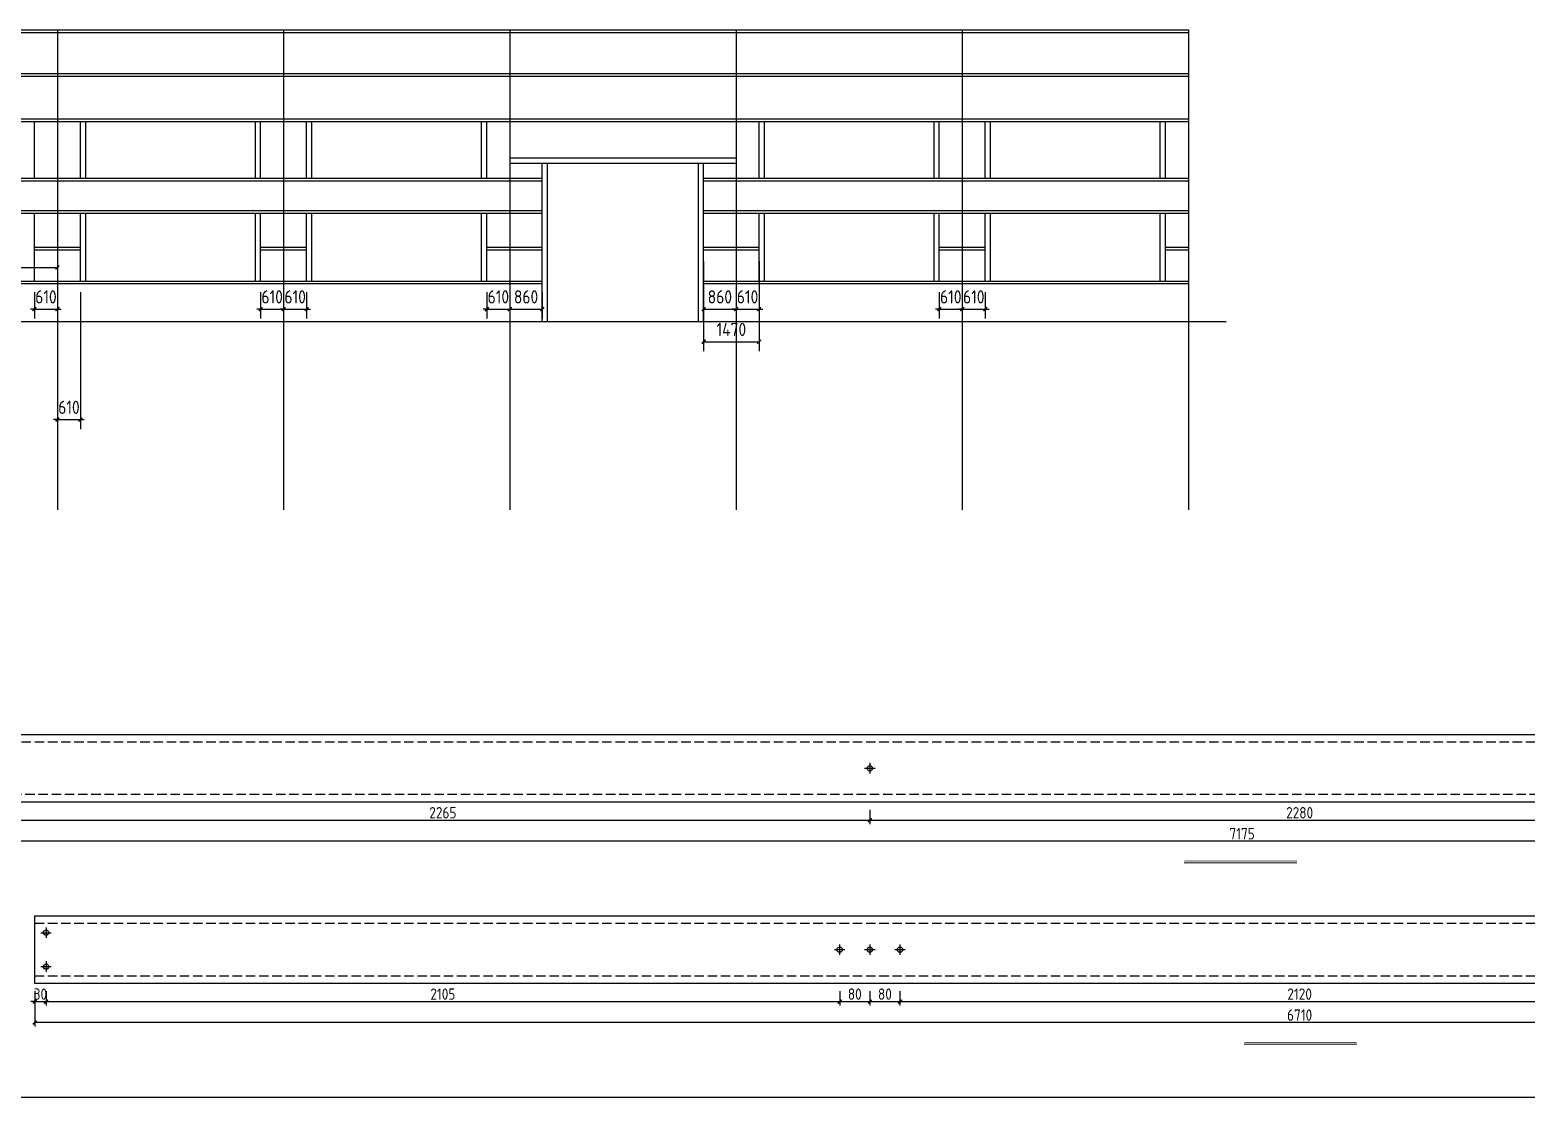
# Model space of a CAD drawing. Extents: x -196983 to 471790, y -783661 to 190401.
# Drawn here: x 218010 to 257694, y -73595 to -45288 of the extents above; entities that cross this region are included whole.
import ezdxf

# ---------------------------------------------------------------- set-up
doc = ezdxf.new("R2010")
doc.units = 0
doc.header["$LTSCALE"] = 1000
doc.header["$MEASUREMENT"] = 0
doc.linetypes.add('DASH', pattern=[0.35, 0.25, -0.1])
for name, color, linetype in [('_TCH_MASK', 7, 'Continuous'), ('AXIS', 3, 'Continuous'), ('DOTE', 1, 'Continuous')]:
    doc.layers.add(name, color=color, linetype=linetype)
doc.styles.get("Standard").update_dxf_attribs({"font": 'gbenor.shx', "bigfont": 'gbcbig.shx'})
doc.dimstyles.get("Standard").update_dxf_attribs({"dimscale": 100, "dimtxt": 3.5, "dimasz": 1, "dimexe": 2.5, "dimexo": 3, "dimgap": 1.5, "dimtad": 1, "dimdec": 0, "dimzin": 0, "dimdsep": 46, "dimtxsty": 'Standard', "dimblk": 'ARCHTICK', "dimcen": 0.09, "dimadec": 0, "dimazin": 0, "dimtfac": 1, "dimtdec": 0, "dimtix": 1, "dimtmove": 2, "dimatfit": 3, "dimfxl": 1, "dimtolj": 1, "dimtzin": 0, "dimarcsym": 0})

# ---------------------------------------------------------------- blocks, each defined once
blk = doc.blocks.new('_ArchTick')
at = {"color": 0, "linetype": 'ByBlock', "const_width": 0.4}
blk.add_lwpolyline([(-0.5, -0.5), (0.5, 0.5)], dxfattribs=at)
blk = doc.blocks.new('*D917')
at = {"layer": '_TCH_MASK', "color": 0, "lineweight": -2}
for p, q in [((217638, -65973), (217638, -66352)), ((217638, -66252), (240288, -66252)), ((240288, -65973), (240288, -66352))]:
    blk.add_line(p, q, dxfattribs=at)
at = {"layer": 'Defpoints', "color": 0}
for p in [(217638, -65773), (240288, -65773), (240288, -66252)]:
    blk.add_point(p, dxfattribs=at)
at = {"layer": '_TCH_MASK', "color": 0, "lineweight": -2, "xscale": 100, "yscale": 100, "zscale": 100, "rotation": 180}
blk.add_blockref('_ArchTick', (217638, -66252), dxfattribs=at)
at = {"layer": '_TCH_MASK', "color": 0, "lineweight": -2, "xscale": 100, "yscale": 100, "zscale": 100}
blk.add_blockref('_ArchTick', (240288, -66252), dxfattribs=at)
at = {"layer": '_TCH_MASK', "color": 0, "lineweight": 15, "insert": (228963, -66052), "char_height": 300, "attachment_point": 5}
blk.add_mtext('\\A1;2265', dxfattribs=at)
blk = doc.blocks.new('*D918')
at = {"layer": '_TCH_MASK', "color": 0, "lineweight": -2}
for p, q in [((240288, -65973), (240288, -66352)), ((240288, -66252), (263088, -66252)), ((263088, -65973), (263088, -66352))]:
    blk.add_line(p, q, dxfattribs=at)
at = {"layer": 'Defpoints', "color": 0}
for p in [(240288, -65773), (263088, -65773), (263088, -66252)]:
    blk.add_point(p, dxfattribs=at)
at = {"layer": '_TCH_MASK', "color": 0, "lineweight": -2, "xscale": 100, "yscale": 100, "zscale": 100, "rotation": 180}
blk.add_blockref('_ArchTick', (240288, -66252), dxfattribs=at)
at = {"layer": '_TCH_MASK', "color": 0, "lineweight": -2, "xscale": 100, "yscale": 100, "zscale": 100}
blk.add_blockref('_ArchTick', (263088, -66252), dxfattribs=at)
at = {"layer": '_TCH_MASK', "color": 0, "lineweight": 15, "insert": (251688, -66052), "char_height": 300, "attachment_point": 5}
blk.add_mtext('\\A1;2280', dxfattribs=at)
blk = doc.blocks.new('*D921')
at = {"layer": '_TCH_MASK', "color": 0, "lineweight": -2}
for p, q in [((214288, -65973), (214288, -66909)), ((286038, -65973), (286038, -66909)), ((286038, -66809), (214288, -66809))]:
    blk.add_line(p, q, dxfattribs=at)
at = {"layer": 'Defpoints', "color": 0}
for p in [(214288, -65773), (286038, -65773), (214288, -66809)]:
    blk.add_point(p, dxfattribs=at)
at = {"layer": '_TCH_MASK', "color": 0, "lineweight": -2, "xscale": 100, "yscale": 100, "zscale": 100, "rotation": 180}
blk.add_blockref('_ArchTick', (214288, -66809), dxfattribs=at)
at = {"layer": '_TCH_MASK', "color": 0, "lineweight": -2, "xscale": 100, "yscale": 100, "zscale": 100}
blk.add_blockref('_ArchTick', (286038, -66809), dxfattribs=at)
at = {"layer": '_TCH_MASK', "color": 0, "lineweight": 15, "insert": (250163, -66609), "char_height": 300, "attachment_point": 5}
blk.add_mtext('\\A1;7175', dxfattribs=at)
blk = doc.blocks.new('*D927')
at = {"layer": '_TCH_MASK', "color": 0, "lineweight": -2}
for p, q in [((218138, -70784), (218138, -71163)), ((218438, -70784), (218438, -71163)), ((218138, -71063), (218038, -71063)), ((218138, -71063), (218438, -71063)), ((218438, -71063), (218538, -71063))]:
    blk.add_line(p, q, dxfattribs=at)
at = {"layer": 'Defpoints', "color": 0}
for p in [(218138, -70584), (218438, -70584), (218438, -71063)]:
    blk.add_point(p, dxfattribs=at)
at = {"layer": '_TCH_MASK', "color": 0, "lineweight": -2, "xscale": 100, "yscale": 100, "zscale": 100}
blk.add_blockref('_ArchTick', (218138, -71063), dxfattribs=at)
at = {"layer": '_TCH_MASK', "color": 0, "lineweight": -2, "xscale": 100, "yscale": 100, "zscale": 100, "rotation": 180}
blk.add_blockref('_ArchTick', (218438, -71063), dxfattribs=at)
at = {"layer": '_TCH_MASK', "color": 0, "lineweight": 15, "insert": (218288, -70863), "char_height": 300, "attachment_point": 5}
blk.add_mtext('\\A1;30', dxfattribs=at)
blk = doc.blocks.new('*D928')
at = {"layer": '_TCH_MASK', "color": 0, "lineweight": -2}
for p, q in [((218438, -70784), (218438, -71163)), ((239488, -70784), (239488, -71163)), ((218438, -71063), (239488, -71063))]:
    blk.add_line(p, q, dxfattribs=at)
at = {"layer": 'Defpoints', "color": 0}
for p in [(218438, -70584), (239488, -70584), (239488, -71063)]:
    blk.add_point(p, dxfattribs=at)
at = {"layer": '_TCH_MASK', "color": 0, "lineweight": -2, "xscale": 100, "yscale": 100, "zscale": 100, "rotation": 180}
blk.add_blockref('_ArchTick', (218438, -71063), dxfattribs=at)
at = {"layer": '_TCH_MASK', "color": 0, "lineweight": -2, "xscale": 100, "yscale": 100, "zscale": 100}
blk.add_blockref('_ArchTick', (239488, -71063), dxfattribs=at)
at = {"layer": '_TCH_MASK', "color": 0, "lineweight": 15, "insert": (228963, -70863), "char_height": 300, "attachment_point": 5}
blk.add_mtext('\\A1;2105', dxfattribs=at)
blk = doc.blocks.new('*D929')
at = {"layer": '_TCH_MASK', "color": 0, "lineweight": -2}
for p, q in [((241088, -70784), (241088, -71163)), ((262288, -70784), (262288, -71163)), ((241088, -71063), (262288, -71063))]:
    blk.add_line(p, q, dxfattribs=at)
at = {"layer": 'Defpoints', "color": 0}
for p in [(241088, -70584), (262288, -70584), (262288, -71063)]:
    blk.add_point(p, dxfattribs=at)
at = {"layer": '_TCH_MASK', "color": 0, "lineweight": -2, "xscale": 100, "yscale": 100, "zscale": 100, "rotation": 180}
blk.add_blockref('_ArchTick', (241088, -71063), dxfattribs=at)
at = {"layer": '_TCH_MASK', "color": 0, "lineweight": -2, "xscale": 100, "yscale": 100, "zscale": 100}
blk.add_blockref('_ArchTick', (262288, -71063), dxfattribs=at)
at = {"layer": '_TCH_MASK', "color": 0, "lineweight": 15, "insert": (251688, -70863), "char_height": 300, "attachment_point": 5}
blk.add_mtext('\\A1;2120', dxfattribs=at)
blk = doc.blocks.new('*D933')
at = {"layer": '_TCH_MASK', "color": 0, "lineweight": -2}
for p, q in [((218138, -70784), (218138, -71720)), ((285238, -70784), (285238, -71720)), ((285238, -71620), (218138, -71620))]:
    blk.add_line(p, q, dxfattribs=at)
at = {"layer": 'Defpoints', "color": 0}
for p in [(218138, -70584), (285238, -70584), (218138, -71620)]:
    blk.add_point(p, dxfattribs=at)
at = {"layer": '_TCH_MASK', "color": 0, "lineweight": -2, "xscale": 100, "yscale": 100, "zscale": 100, "rotation": 180}
blk.add_blockref('_ArchTick', (218138, -71620), dxfattribs=at)
at = {"layer": '_TCH_MASK', "color": 0, "lineweight": -2, "xscale": 100, "yscale": 100, "zscale": 100}
blk.add_blockref('_ArchTick', (285238, -71620), dxfattribs=at)
at = {"layer": '_TCH_MASK', "color": 0, "lineweight": 15, "insert": (251688, -71420), "char_height": 300, "attachment_point": 5}
blk.add_mtext('\\A1;6710', dxfattribs=at)
blk = doc.blocks.new('*D940')
at = {"layer": '_TCH_MASK', "color": 0, "lineweight": -2}
for p, q in [((239488, -70784), (239488, -71163)), ((240288, -70784), (240288, -71163)), ((239488, -71063), (240288, -71063))]:
    blk.add_line(p, q, dxfattribs=at)
at = {"layer": 'Defpoints', "color": 0}
for p in [(239488, -70584), (240288, -70584), (240288, -71063)]:
    blk.add_point(p, dxfattribs=at)
at = {"layer": '_TCH_MASK', "color": 0, "lineweight": -2, "xscale": 100, "yscale": 100, "zscale": 100, "rotation": 180}
blk.add_blockref('_ArchTick', (239488, -71063), dxfattribs=at)
at = {"layer": '_TCH_MASK', "color": 0, "lineweight": -2, "xscale": 100, "yscale": 100, "zscale": 100}
blk.add_blockref('_ArchTick', (240288, -71063), dxfattribs=at)
at = {"layer": '_TCH_MASK', "color": 0, "lineweight": 15, "insert": (239888, -70863), "char_height": 300, "attachment_point": 5}
blk.add_mtext('\\A1;80', dxfattribs=at)
blk = doc.blocks.new('*D941')
at = {"layer": '_TCH_MASK', "color": 0, "lineweight": -2}
for p, q in [((240288, -70784), (240288, -71163)), ((241088, -70784), (241088, -71163)), ((240288, -71063), (241088, -71063))]:
    blk.add_line(p, q, dxfattribs=at)
at = {"layer": 'Defpoints', "color": 0}
for p in [(240288, -70584), (241088, -70584), (241088, -71063)]:
    blk.add_point(p, dxfattribs=at)
at = {"layer": '_TCH_MASK', "color": 0, "lineweight": -2, "xscale": 100, "yscale": 100, "zscale": 100, "rotation": 180}
blk.add_blockref('_ArchTick', (240288, -71063), dxfattribs=at)
at = {"layer": '_TCH_MASK', "color": 0, "lineweight": -2, "xscale": 100, "yscale": 100, "zscale": 100}
blk.add_blockref('_ArchTick', (241088, -71063), dxfattribs=at)
at = {"layer": '_TCH_MASK', "color": 0, "lineweight": 15, "insert": (240688, -70863), "char_height": 300, "attachment_point": 5}
blk.add_mtext('\\A1;80', dxfattribs=at)
blk = doc.blocks.new('*D1177')
at = {"layer": 'AXIS', "color": 0, "lineweight": -2}
for p, q in [((213350, -51588), (218740, -51588)), ((218740, -51288), (218740, -51338)), ((213350, -51888), (213350, -51838))]:
    blk.add_line(p, q, dxfattribs=at)
at = {"layer": 'Defpoints', "color": 0}
for p in [(213350, -51588), (218740, -51588), (218740, -51588)]:
    blk.add_point(p, dxfattribs=at)
at = {"layer": 'AXIS', "color": 0, "lineweight": -2, "xscale": 100, "yscale": 100, "zscale": 100, "rotation": 180}
blk.add_blockref('_ArchTick', (213350, -51588), dxfattribs=at)
at = {"layer": 'AXIS', "color": 0, "lineweight": -2, "xscale": 100, "yscale": 100, "zscale": 100}
blk.add_blockref('_ArchTick', (218740, -51588), dxfattribs=at)
at = {"layer": 'AXIS', "color": 0, "insert": (216045, -51263), "char_height": 350, "attachment_point": 5}
blk.add_mtext('\\A1;5390', dxfattribs=at)
blk = doc.blocks.new('*D1180')
at = {"layer": 'AXIS', "color": 0, "lineweight": -2}
for p, q in [((218130, -52248), (218130, -52944)), ((218740, -52248), (218740, -52944)), ((218130, -52694), (218030, -52694)), ((218130, -52694), (218740, -52694)), ((218740, -52694), (218840, -52694))]:
    blk.add_line(p, q, dxfattribs=at)
at = {"layer": 'Defpoints', "color": 0}
for p in [(218130, -51948), (218740, -51948), (218740, -52694)]:
    blk.add_point(p, dxfattribs=at)
at = {"layer": 'AXIS', "color": 0, "lineweight": -2, "xscale": 100, "yscale": 100, "zscale": 100}
blk.add_blockref('_ArchTick', (218130, -52694), dxfattribs=at)
at = {"layer": 'AXIS', "color": 0, "lineweight": -2, "xscale": 100, "yscale": 100, "zscale": 100, "rotation": 180}
blk.add_blockref('_ArchTick', (218740, -52694), dxfattribs=at)
at = {"layer": 'AXIS', "color": 0, "insert": (218435, -52369), "char_height": 350, "attachment_point": 5}
blk.add_mtext('\\A1;610', dxfattribs=at)
blk = doc.blocks.new('*D1181')
at = {"layer": 'AXIS', "color": 0, "lineweight": -2}
for p, q in [((219350, -52248), (219350, -55875)), ((218740, -55180), (218740, -55875)), ((218740, -55625), (218640, -55625)), ((218740, -55625), (219350, -55625)), ((219350, -55625), (219450, -55625))]:
    blk.add_line(p, q, dxfattribs=at)
at = {"layer": 'Defpoints', "color": 0}
for p in [(219350, -51948), (218740, -54880), (219350, -55625)]:
    blk.add_point(p, dxfattribs=at)
at = {"layer": 'AXIS', "color": 0, "lineweight": -2, "xscale": 100, "yscale": 100, "zscale": 100}
blk.add_blockref('_ArchTick', (218740, -55625), dxfattribs=at)
at = {"layer": 'AXIS', "color": 0, "lineweight": -2, "xscale": 100, "yscale": 100, "zscale": 100, "rotation": 180}
blk.add_blockref('_ArchTick', (219350, -55625), dxfattribs=at)
at = {"layer": 'AXIS', "color": 0, "insert": (219045, -55300), "char_height": 350, "attachment_point": 5}
blk.add_mtext('\\A1;610', dxfattribs=at)
blk = doc.blocks.new('*D1182')
at = {"layer": 'AXIS', "color": 0, "lineweight": -2}
for p, q in [((224130, -52248), (224130, -52944)), ((224740, -52248), (224740, -52944)), ((224130, -52694), (224030, -52694)), ((224130, -52694), (224740, -52694)), ((224740, -52694), (224840, -52694))]:
    blk.add_line(p, q, dxfattribs=at)
at = {"layer": 'Defpoints', "color": 0}
for p in [(224130, -51948), (224740, -51948), (224740, -52694)]:
    blk.add_point(p, dxfattribs=at)
at = {"layer": 'AXIS', "color": 0, "lineweight": -2, "xscale": 100, "yscale": 100, "zscale": 100}
blk.add_blockref('_ArchTick', (224130, -52694), dxfattribs=at)
at = {"layer": 'AXIS', "color": 0, "lineweight": -2, "xscale": 100, "yscale": 100, "zscale": 100, "rotation": 180}
blk.add_blockref('_ArchTick', (224740, -52694), dxfattribs=at)
at = {"layer": 'AXIS', "color": 0, "insert": (224435, -52369), "char_height": 350, "attachment_point": 5}
blk.add_mtext('\\A1;610', dxfattribs=at)
blk = doc.blocks.new('*D1183')
at = {"layer": 'AXIS', "color": 0, "lineweight": -2}
for p, q in [((224740, -52248), (224740, -52944)), ((225350, -52248), (225350, -52944)), ((224740, -52694), (224640, -52694)), ((224740, -52694), (225350, -52694)), ((225350, -52694), (225450, -52694))]:
    blk.add_line(p, q, dxfattribs=at)
at = {"layer": 'Defpoints', "color": 0}
for p in [(224740, -51948), (225350, -51948), (225350, -52694)]:
    blk.add_point(p, dxfattribs=at)
at = {"layer": 'AXIS', "color": 0, "lineweight": -2, "xscale": 100, "yscale": 100, "zscale": 100}
blk.add_blockref('_ArchTick', (224740, -52694), dxfattribs=at)
at = {"layer": 'AXIS', "color": 0, "lineweight": -2, "xscale": 100, "yscale": 100, "zscale": 100, "rotation": 180}
blk.add_blockref('_ArchTick', (225350, -52694), dxfattribs=at)
at = {"layer": 'AXIS', "color": 0, "insert": (225045, -52369), "char_height": 350, "attachment_point": 5}
blk.add_mtext('\\A1;610', dxfattribs=at)
blk = doc.blocks.new('*D1184')
at = {"layer": 'AXIS', "color": 0, "lineweight": -2}
for p, q in [((230130, -52248), (230130, -52944)), ((230740, -52248), (230740, -52944)), ((230130, -52694), (230030, -52694)), ((230130, -52694), (230740, -52694)), ((230740, -52694), (230840, -52694))]:
    blk.add_line(p, q, dxfattribs=at)
at = {"layer": 'Defpoints', "color": 0}
for p in [(230130, -51948), (230740, -51948), (230740, -52694)]:
    blk.add_point(p, dxfattribs=at)
at = {"layer": 'AXIS', "color": 0, "lineweight": -2, "xscale": 100, "yscale": 100, "zscale": 100}
blk.add_blockref('_ArchTick', (230130, -52694), dxfattribs=at)
at = {"layer": 'AXIS', "color": 0, "lineweight": -2, "xscale": 100, "yscale": 100, "zscale": 100, "rotation": 180}
blk.add_blockref('_ArchTick', (230740, -52694), dxfattribs=at)
at = {"layer": 'AXIS', "color": 0, "insert": (230435, -52369), "char_height": 350, "attachment_point": 5}
blk.add_mtext('\\A1;610', dxfattribs=at)
blk = doc.blocks.new('*D1185')
at = {"layer": 'AXIS', "color": 0, "lineweight": -2}
for p, q in [((230740, -52248), (230740, -52944)), ((231600, -52248), (231600, -52944)), ((230740, -52694), (231600, -52694))]:
    blk.add_line(p, q, dxfattribs=at)
at = {"layer": 'Defpoints', "color": 0}
for p in [(230740, -51948), (231600, -51948), (231600, -52694)]:
    blk.add_point(p, dxfattribs=at)
at = {"layer": 'AXIS', "color": 0, "lineweight": -2, "xscale": 100, "yscale": 100, "zscale": 100, "rotation": 180}
blk.add_blockref('_ArchTick', (230740, -52694), dxfattribs=at)
at = {"layer": 'AXIS', "color": 0, "lineweight": -2, "xscale": 100, "yscale": 100, "zscale": 100}
blk.add_blockref('_ArchTick', (231600, -52694), dxfattribs=at)
at = {"layer": 'AXIS', "color": 0, "insert": (231170, -52369), "char_height": 350, "attachment_point": 5}
blk.add_mtext('\\A1;860', dxfattribs=at)
blk = doc.blocks.new('*D1186')
at = {"layer": 'AXIS', "color": 0, "lineweight": -2}
for p, q in [((235880, -52248), (235880, -52944)), ((236740, -52248), (236740, -52944)), ((235880, -52694), (236740, -52694))]:
    blk.add_line(p, q, dxfattribs=at)
at = {"layer": 'Defpoints', "color": 0}
for p in [(235880, -51948), (236740, -51948), (236740, -52694)]:
    blk.add_point(p, dxfattribs=at)
at = {"layer": 'AXIS', "color": 0, "lineweight": -2, "xscale": 100, "yscale": 100, "zscale": 100, "rotation": 180}
blk.add_blockref('_ArchTick', (235880, -52694), dxfattribs=at)
at = {"layer": 'AXIS', "color": 0, "lineweight": -2, "xscale": 100, "yscale": 100, "zscale": 100}
blk.add_blockref('_ArchTick', (236740, -52694), dxfattribs=at)
at = {"layer": 'AXIS', "color": 0, "insert": (236310, -52369), "char_height": 350, "attachment_point": 5}
blk.add_mtext('\\A1;860', dxfattribs=at)
blk = doc.blocks.new('*D1187')
at = {"layer": 'AXIS', "color": 0, "lineweight": -2}
for p, q in [((236740, -52248), (236740, -52944)), ((237350, -52248), (237350, -52944)), ((236740, -52694), (236640, -52694)), ((236740, -52694), (237350, -52694)), ((237350, -52694), (237450, -52694))]:
    blk.add_line(p, q, dxfattribs=at)
at = {"layer": 'Defpoints', "color": 0}
for p in [(236740, -51948), (237350, -51948), (237350, -52694)]:
    blk.add_point(p, dxfattribs=at)
at = {"layer": 'AXIS', "color": 0, "lineweight": -2, "xscale": 100, "yscale": 100, "zscale": 100}
blk.add_blockref('_ArchTick', (236740, -52694), dxfattribs=at)
at = {"layer": 'AXIS', "color": 0, "lineweight": -2, "xscale": 100, "yscale": 100, "zscale": 100, "rotation": 180}
blk.add_blockref('_ArchTick', (237350, -52694), dxfattribs=at)
at = {"layer": 'AXIS', "color": 0, "insert": (237045, -52369), "char_height": 350, "attachment_point": 5}
blk.add_mtext('\\A1;610', dxfattribs=at)
blk = doc.blocks.new('*D1188')
at = {"layer": 'AXIS', "color": 0, "lineweight": -2}
for p, q in [((242130, -52248), (242130, -52944)), ((242740, -52248), (242740, -52944)), ((242130, -52694), (242030, -52694)), ((242130, -52694), (242740, -52694)), ((242740, -52694), (242840, -52694))]:
    blk.add_line(p, q, dxfattribs=at)
at = {"layer": 'Defpoints', "color": 0}
for p in [(242130, -51948), (242740, -51948), (242740, -52694)]:
    blk.add_point(p, dxfattribs=at)
at = {"layer": 'AXIS', "color": 0, "lineweight": -2, "xscale": 100, "yscale": 100, "zscale": 100}
blk.add_blockref('_ArchTick', (242130, -52694), dxfattribs=at)
at = {"layer": 'AXIS', "color": 0, "lineweight": -2, "xscale": 100, "yscale": 100, "zscale": 100, "rotation": 180}
blk.add_blockref('_ArchTick', (242740, -52694), dxfattribs=at)
at = {"layer": 'AXIS', "color": 0, "insert": (242435, -52369), "char_height": 350, "attachment_point": 5}
blk.add_mtext('\\A1;610', dxfattribs=at)
blk = doc.blocks.new('*D1189')
at = {"layer": 'AXIS', "color": 0, "lineweight": -2}
for p, q in [((242740, -52248), (242740, -52944)), ((243350, -52248), (243350, -52944)), ((242740, -52694), (242640, -52694)), ((242740, -52694), (243350, -52694)), ((243350, -52694), (243450, -52694))]:
    blk.add_line(p, q, dxfattribs=at)
at = {"layer": 'Defpoints', "color": 0}
for p in [(242740, -51948), (243350, -51948), (243350, -52694)]:
    blk.add_point(p, dxfattribs=at)
at = {"layer": 'AXIS', "color": 0, "lineweight": -2, "xscale": 100, "yscale": 100, "zscale": 100}
blk.add_blockref('_ArchTick', (242740, -52694), dxfattribs=at)
at = {"layer": 'AXIS', "color": 0, "lineweight": -2, "xscale": 100, "yscale": 100, "zscale": 100, "rotation": 180}
blk.add_blockref('_ArchTick', (243350, -52694), dxfattribs=at)
at = {"layer": 'AXIS', "color": 0, "insert": (243045, -52369), "char_height": 350, "attachment_point": 5}
blk.add_mtext('\\A1;610', dxfattribs=at)
blk = doc.blocks.new('*D1208')
at = {"layer": 'AXIS', "color": 0, "lineweight": -2}
for p, q in [((235880, -51418), (235880, -53808)), ((237350, -51418), (237350, -53808)), ((235880, -53558), (237350, -53558))]:
    blk.add_line(p, q, dxfattribs=at)
at = {"layer": 'Defpoints', "color": 0}
for p in [(235880, -51118), (237350, -51118), (237350, -53558)]:
    blk.add_point(p, dxfattribs=at)
at = {"layer": 'AXIS', "color": 0, "lineweight": -2, "xscale": 100, "yscale": 100, "zscale": 100, "rotation": 180}
blk.add_blockref('_ArchTick', (235880, -53558), dxfattribs=at)
at = {"layer": 'AXIS', "color": 0, "lineweight": -2, "xscale": 100, "yscale": 100, "zscale": 100}
blk.add_blockref('_ArchTick', (237350, -53558), dxfattribs=at)
at = {"layer": 'AXIS', "color": 0, "insert": (236615, -53233), "char_height": 350, "attachment_point": 5}
blk.add_mtext('\\A1;1470', dxfattribs=at)

msp = doc.modelspace()

# ---------------------------------------------------------------- linework, layer by layer
at = {"color": 3}
for p, q in [((214287.8, -63973.2), (286037.8, -63973.2)), ((286037.8, -65773.2), (214287.8, -65773.2)), ((218137.8, -68784), (285237.8, -68784)), ((218137.8, -70584), (218137.8, -68784)), ((285237.8, -70584), (218137.8, -70584)), ((216137.8, -73594.8), (286037.8, -73594.8))]:
    msp.add_line(p, q, dxfattribs=at)
at = {"color": 3, "linetype": 'DASH'}
for p, q in [((214287.8, -64173.2), (286037.8, -64173.2)), ((286037.8, -65573.2), (214287.8, -65573.2)), ((218137.8, -68984), (285237.8, -68984)), ((285237.8, -70384), (218137.8, -70384))]:
    msp.add_line(p, q, dxfattribs=at)
at = {"color": 1}
for p, q in [((240147.8, -64873.2), (240427.8, -64873.2)), ((240287.8, -64733.2), (240287.8, -65013.2)), ((218297.8, -69234), (218577.8, -69234)), ((218437.8, -69094), (218437.8, -69374)), ((239347.8, -69684), (239627.8, -69684)), ((239487.8, -69544), (239487.8, -69824)), ((240147.8, -69684), (240427.8, -69684)), ((240287.8, -69544), (240287.8, -69824)), ((240947.8, -69684), (241227.8, -69684)), ((241087.8, -69544), (241087.8, -69824)), ((218297.8, -70134), (218577.8, -70134)), ((218437.8, -69994), (218437.8, -70274))]:
    msp.add_line(p, q, dxfattribs=at)
for centre in [(240287.8, -64873.2), (218437.8, -69234), (239487.8, -69684), (240287.8, -69684), (241087.8, -69684), (218437.8, -70134)]:
    msp.add_circle(centre, 70, dxfattribs=at)
at = {"layer": '_TCH_MASK', "lineweight": 15}
for p, q in [((251616.1, -67380), (248628.9, -67380)), ((253204.2, -72190.8), (250217, -72190.8))]:
    msp.add_line(p, q, dxfattribs=at)
at = {"layer": '_TCH_MASK', "lineweight": 15, "const_width": 20}
for points in [[(248628.9, -67334.7), (251616.1, -67334.7)], [(250217, -72145.5), (253204.2, -72145.5)]]:
    msp.add_lwpolyline(points, dxfattribs=at)
at = {"layer": 'AXIS', "color": 0}
for p, q in [((212740.4, -45288.4), (248740.4, -45288.4)), ((212740.4, -45358.4), (248740.4, -45358.4)), ((212740.4, -46448.4), (248740.4, -46448.4)), ((212740.4, -46518.4), (248740.4, -46518.4)), ((212740.4, -47648.4), (248740.4, -47648.4)), ((212740.4, -47718.4), (248740.4, -47718.4)), ((218130.4, -49218.4), (218130.4, -47718.4)), ((219350.4, -49218.4), (219350.4, -47718.4)), ((219490.4, -49218.4), (219490.4, -47718.4)), ((223990.4, -49218.4), (223990.4, -47718.4)), ((224130.4, -49218.4), (224130.4, -47718.4)), ((225350.4, -49218.4), (225350.4, -47718.4)), ((225490.4, -49218.4), (225490.4, -47718.4)), ((229990.4, -49218.4), (229990.4, -47718.4)), ((230130.4, -49218.4), (230130.4, -47718.4)), ((237350.4, -49218.4), (237350.4, -47718.4)), ((237490.4, -49218.4), (237490.4, -47718.4)), ((241990.4, -49218.4), (241990.4, -47718.4)), ((242130.4, -49218.4), (242130.4, -47718.4)), ((243350.4, -49218.4), (243350.4, -47718.4)), ((243490.4, -49218.4), (243490.4, -47718.4)), ((247990.4, -49218.4), (247990.4, -47718.4)), ((248130.4, -49218.4), (248130.4, -47718.4)), ((230740.4, -48678.4), (236740.4, -48678.4)), ((230740.4, -48818.4), (236740.4, -48818.4)), ((231600.4, -53018.4), (231600.4, -48818.4)), ((231740.4, -53018.4), (231740.4, -48818.4)), ((235740.4, -53018.4), (235740.4, -48818.4)), ((235880.4, -53018.4), (235880.4, -48818.4)), ((212740.4, -49218.4), (231600.4, -49218.4)), ((212740.4, -49288.4), (231600.4, -49288.4)), ((235880.4, -49218.4), (248740.4, -49218.4)), ((235880.4, -49288.4), (248740.4, -49288.4)), ((212740.4, -50078.4), (231600.4, -50078.4)), ((212740.4, -50148.4), (231600.4, -50148.4)), ((218130.4, -51948.4), (218130.4, -50148.4)), ((219350.4, -51948.4), (219350.4, -50148.4)), ((219490.4, -51948.4), (219490.4, -50148.4)), ((223990.4, -51948.4), (223990.4, -50148.4)), ((224130.4, -51948.4), (224130.4, -50148.4)), ((225350.4, -51948.4), (225350.4, -50148.4)), ((225490.4, -51948.4), (225490.4, -50148.4)), ((229990.4, -51948.4), (229990.4, -50148.4)), ((230130.4, -51948.4), (230130.4, -50148.4)), ((235880.4, -50078.4), (248740.4, -50078.4)), ((235880.4, -50148.4), (248740.4, -50148.4)), ((237350.4, -51948.4), (237350.4, -50148.4)), ((237490.4, -51948.4), (237490.4, -50148.4)), ((241990.4, -51948.4), (241990.4, -50148.4)), ((242130.4, -51948.4), (242130.4, -50148.4)), ((243350.4, -51948.4), (243350.4, -50148.4)), ((243490.4, -51948.4), (243490.4, -50148.4)), ((247990.4, -51948.4), (247990.4, -50148.4)), ((248130.4, -51948.4), (248130.4, -50148.4)), ((218130.4, -51048.4), (219350.4, -51048.4)), ((218130.4, -51118.4), (219350.4, -51118.4)), ((224130.4, -51048.4), (225350.4, -51048.4)), ((224130.4, -51118.4), (225350.4, -51118.4)), ((230130.4, -51048.4), (231600.4, -51048.4)), ((230130.4, -51118.4), (231600.4, -51118.4)), ((235880.4, -51048.4), (237350.4, -51048.4)), ((235880.4, -51118.4), (237350.4, -51118.4)), ((242130.4, -51048.4), (243350.4, -51048.4)), ((242130.4, -51118.4), (243350.4, -51118.4)), ((248130.4, -51048.4), (248740.4, -51048.4)), ((248130.4, -51118.4), (248740.4, -51118.4)), ((212740.4, -51948.4), (231600.4, -51948.4)), ((235880.4, -51948.4), (248740.4, -51948.4)), ((212740.4, -52018.4), (231600.4, -52018.4)), ((235880.4, -52018.4), (248740.4, -52018.4)), ((211740.4, -53018.4), (249740.4, -53018.4))]:
    msp.add_line(p, q, dxfattribs=at)
at = {"layer": 'AXIS', "color": 3}
for p, q in [((218740.4, -54018.4), (218740.4, -58018.4)), ((224740.4, -54018.4), (224740.4, -58018.4)), ((230740.4, -54018.4), (230740.4, -58018.4)), ((236740.4, -54018.4), (236740.4, -58018.4)), ((242740.4, -54018.4), (242740.4, -58018.4)), ((248740.4, -54018.4), (248740.4, -58018.4))]:
    msp.add_line(p, q, dxfattribs=at)
at = {"layer": 'DOTE', "color": 3}
for p, q in [((218740.4, -45288.4), (218740.4, -54018.4)), ((224740.4, -45288.4), (224740.4, -54018.4)), ((230740.4, -45288.4), (230740.4, -54018.4)), ((236740.4, -45288.4), (236740.4, -54018.4)), ((242740.4, -45288.4), (242740.4, -54018.4)), ((248740.4, -45288.4), (248740.4, -54018.4))]:
    msp.add_line(p, q, dxfattribs=at)

# ---------------------------------------------------------------- dimensions: what is measured, and where the dimension line sits
at = {"layer": '_TCH_MASK', "lineweight": 15}
for base, p1, p2, picture, middle in [((214287.8, -66809.2), (286037.8, -65773.2), (214287.8, -65773.2), '*D921', (250162.8, -66609.2)), ((240287.8, -66252.1), (217637.8, -65773.2), (240287.8, -65773.2), '*D917', (228962.8, -66052.1)), ((263087.8, -66252.1), (240287.8, -65773.2), (263087.8, -65773.2), '*D918', (251687.8, -66052.1)), ((218437.8, -71062.9), (218137.8, -70584), (218437.8, -70584), '*D927', (218287.8, -70862.9)), ((218137.8, -71620.1), (285237.8, -70584), (218137.8, -70584), '*D933', (251687.8, -71420.1)), ((239487.8, -71062.9), (218437.8, -70584), (239487.8, -70584), '*D928', (228962.8, -70862.9)), ((240287.8, -71062.9), (239487.8, -70584), (240287.8, -70584), '*D940', (239887.8, -70862.9)), ((241087.8, -71062.9), (240287.8, -70584), (241087.8, -70584), '*D941', (240687.8, -70862.9)), ((262287.8, -71062.9), (241087.8, -70584), (262287.8, -70584), '*D929', (251687.8, -70862.9))]:
    dim = msp.add_linear_dim(base=base, p1=p1, p2=p2, dimstyle='Standard', override={"dimtxt": 3, "dimexe": 1, "dimexo": 2, "dimgap": 0.5, "dimlfac": 0.1}, dxfattribs=at)
    dim.commit()
    dim.dimension.update_dxf_attribs({"geometry": picture, "text_midpoint": middle})
at = {"layer": 'AXIS', "color": 0}
for base, p1, p2, picture, middle in [((218740.4, -51588.2), (213350.4, -51588.2), (218740.4, -51588.2), '*D1177', (216045.4, -51263.2)), ((237350.4, -53557.8), (235880.4, -51118.4), (237350.4, -51118.4), '*D1208', (236615.4, -53232.8)), ((218740.4, -52694), (218130.4, -51948.4), (218740.4, -51948.4), '*D1180', (218435.4, -52369)), ((219350.4, -55625.2), (218740.4, -54879.6), (219350.4, -51948.4), '*D1181', (219045.4, -55300.2)), ((224740.4, -52694), (224130.4, -51948.4), (224740.4, -51948.4), '*D1182', (224435.4, -52369)), ((225350.4, -52694), (224740.4, -51948.4), (225350.4, -51948.4), '*D1183', (225045.4, -52369)), ((230740.4, -52694), (230130.4, -51948.4), (230740.4, -51948.4), '*D1184', (230435.4, -52369)), ((231600.4, -52694), (230740.4, -51948.4), (231600.4, -51948.4), '*D1185', (231170.4, -52369)), ((236740.4, -52694), (235880.4, -51948.4), (236740.4, -51948.4), '*D1186', (236310.4, -52369)), ((237350.4, -52694), (236740.4, -51948.4), (237350.4, -51948.4), '*D1187', (237045.4, -52369)), ((242740.4, -52694), (242130.4, -51948.4), (242740.4, -51948.4), '*D1188', (242435.4, -52369)), ((243350.4, -52694), (242740.4, -51948.4), (243350.4, -51948.4), '*D1189', (243045.4, -52369))]:
    dim = msp.add_linear_dim(base=base, p1=p1, p2=p2, dimstyle='Standard', dxfattribs=at)
    dim.commit()
    dim.dimension.update_dxf_attribs({"geometry": picture, "text_midpoint": middle})

doc.saveas('drawing.dxf')
